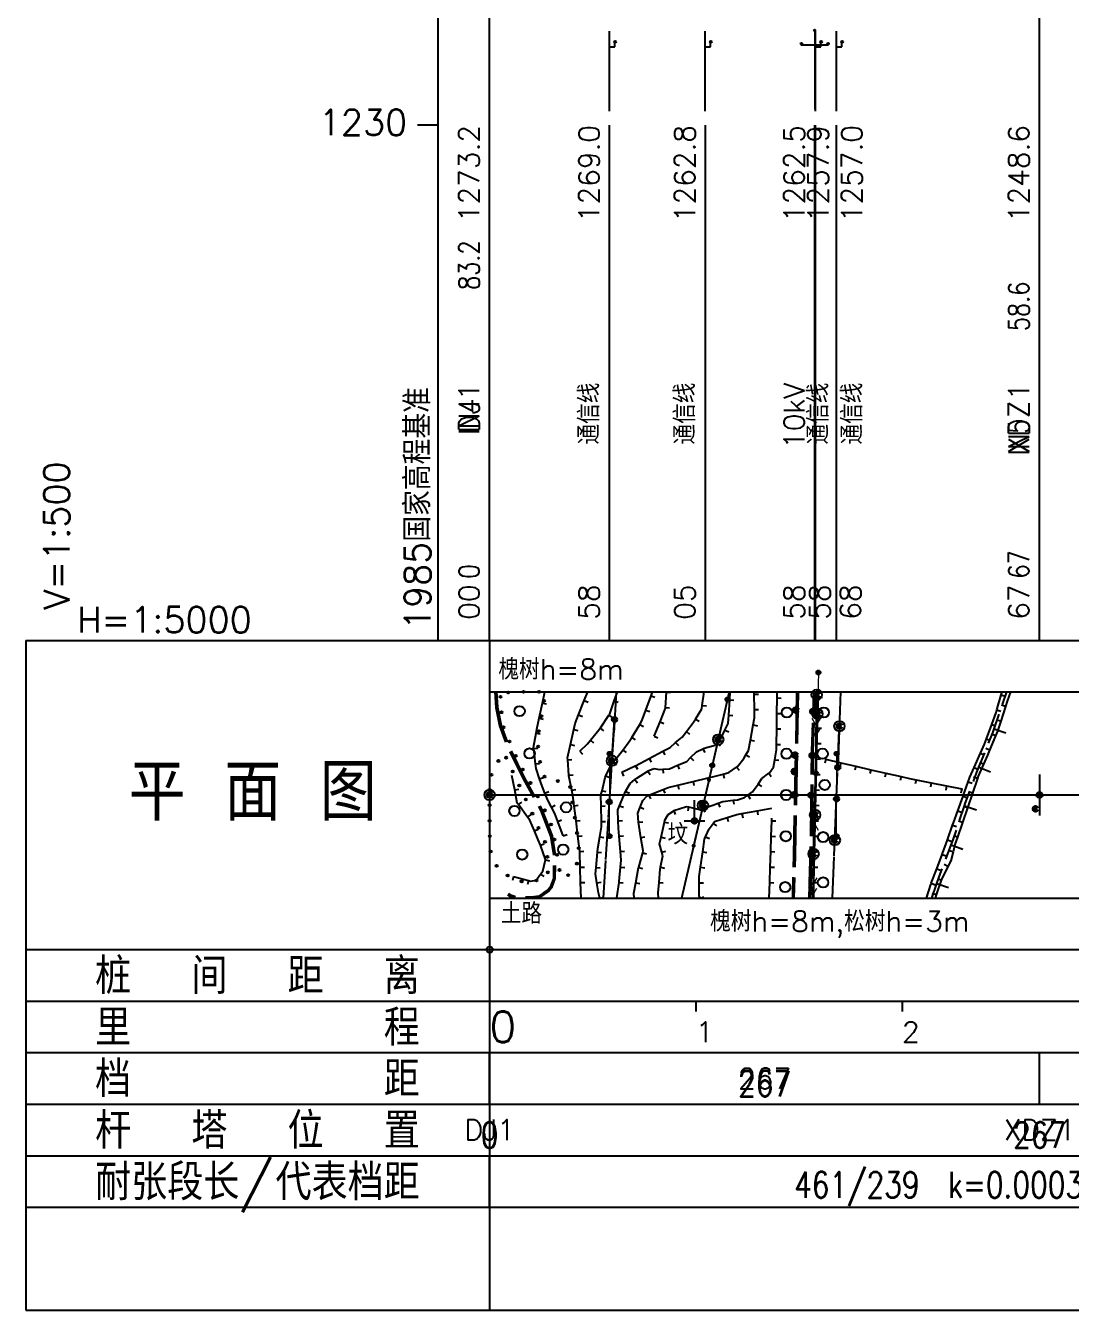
# Model space of a CAD drawing. Extents: x -45 to 720, y -50 to 366.
# Drawn here: x -45 to 56.4, y -50 to 74.6 of the extents above; entities that cross this region are included whole.
import ezdxf
from ezdxf.enums import TextEntityAlignment as Align

# ---------------------------------------------------------------- set-up
doc = ezdxf.new("R2010")
doc.units = 0
doc.linetypes.add('架空电力线', pattern=[8, 4, 0, 4])
for name, color, linetype in [('BIAOZHU', 7, 'Continuous'), ('DMTBASE', 1, 'Continuous'), ('MPLINE', 7, 'Continuous'), ('PLINE', 7, 'Continuous'), ('ROAD', 54, 'Continuous'), ('TOUYINGXIAN', 7, 'Continuous'), ('VEG_PG', 3, 'Continuous'), ('交叉跨越', 4, 'Continuous'), ('图框', 7, 'Continuous'), ('标尺', 7, 'Continuous'), ('植被', 3, 'Continuous'), ('电力', 1, 'Continuous')]:
    doc.layers.add(name, color=color, linetype=linetype)
doc.layers.add('gps中层', color=1, linetype='Continuous', lineweight=100, plot=False)
doc.layers.add('gps层', color=6, linetype='Continuous', lineweight=100, plot=False)
doc.layers.add('基层', color=1, linetype='Continuous', plot=False)
doc.layers.add('杆塔层', color=1, linetype='Continuous', lineweight=0)
doc.styles.add('dmthz', font='txt1.shx', dxfattribs={"width": 0.8, "bigfont": 'hztxt1.shx'})
doc.styles.add('SEPECCN', font='txt1.shx', dxfattribs={"bigfont": 'hztxt1.shx'})
doc.styles.get("Standard").update_dxf_attribs({"font": 'txt1.shx', "bigfont": 'hztxt1.shx'})

# ---------------------------------------------------------------- blocks, each defined once
blk = doc.blocks.new('pdmtk')
at = {"layer": '标尺'}
for s, p in [('桩', (-35.77, -4.32)), ('间', (-26.43, -4.32)), ('距', (-17.1, -4.32)), ('离', (-7.77, -4.32)), ('里', (-35.77, -9.32)), ('程', (-7.77, -9.32)), ('档', (-35.77, -14.32)), ('距', (-7.77, -14.32)), ('杆', (-35.77, -19.32)), ('塔', (-26.43, -19.32)), ('位', (-17.1, -19.32)), ('置', (-7.77, -19.32)), ('耐', (-35.77, -24.32)), ('张', (-32.27, -24.32)), ('段', (-28.77, -24.32)), ('长', (-25.27, -24.32)), ('/', (-21.77, -24.32)), ('代', (-18.27, -24.32)), ('表', (-14.77, -24.32)), ('档', (-11.27, -24.32)), ('距', (-7.77, -24.32))]:
    blk.add_text(s, height=3.5, dxfattribs=at).set_placement(p)
blk = doc.blocks.new('高压杆')
at = {"color": 1, "linetype": 'Continuous', "lineweight": 13, "flags": 128}
for points in [[(-4, 0), (-3.307, 0.4)], [(-4, 0), (-3.307, -0.4)], [(-4, 0), (-0.5, 0)], [(-3, 0), (-2.307, 0.4)], [(-3, 0), (-2.307, -0.4)], [(4, 0), (0.5, 0)], [(3, 0), (2.307, 0.4)], [(3, 0), (2.307, -0.4)], [(4, 0), (3.307, 0.4)], [(4, 0), (3.307, -0.4)]]:
    blk.add_lwpolyline(points, dxfattribs=at)
at = {"color": 1, "linetype": 'Continuous'}
blk.add_circle((0, 0), 0.5, dxfattribs=at)
blk = doc.blocks.new('1001')
at = {"layer": '交叉跨越', "color": 1, "linetype": 'Continuous'}
for p, q in [((-0.01, 9.2, -172640832), (-0.01, 1.55, -172640832)), ((-1.36, 7.79, -172640832), (1.34, 7.79, -172640832))]:
    blk.add_line(p, q, dxfattribs=at)
at = {"layer": '交叉跨越', "color": 1}
for centre in [(-0.01, 9.19, -172640832), (-1.29, 7.89, -172640832), (1.29, 7.89, -172640832)]:
    blk.add_circle(centre, 0.08, dxfattribs=at)
blk = doc.blocks.new('sym1')
at = {"color": 1}
blk.add_circle((0, 0), 0.5, dxfattribs=at)
blk = doc.blocks.new('sym27')
at = {"color": 1, "linetype": 'Continuous', "lineweight": 13, "flags": 128}
for points in [[(4, 0), (0.5, 0)], [(4, 0), (0.5, 0)], [(3, 0), (2.307, 0.4)], [(3, 0), (2.307, -0.4)], [(4, 0), (3.307, 0.4)], [(4, 0), (3.307, -0.4)]]:
    blk.add_lwpolyline(points, dxfattribs=at)
blk = doc.blocks.new('通信杆')
h = blk.add_hatch(color=1)
h.dxf.hatch_style = 1
h.paths.add_polyline_path([(-4.2, 0, 1), (-3.8, 0, 1)])
h = blk.add_hatch(color=1)
h.dxf.hatch_style = 1
h.paths.add_polyline_path([(3.8, 0, 1), (4.2, 0, 1)])
at = {"color": 1, "linetype": 'Continuous', "lineweight": 13, "flags": 128}
for points in [[(-4, 0), (-0.5, 0)], [(4, 0), (0.5, 0)]]:
    blk.add_lwpolyline(points, dxfattribs=at)
at = {"color": 1, "linetype": 'Continuous'}
for centre, radius in [((0, 0), 0.5), ((4, 0), 0.2)]:
    blk.add_circle(centre, radius, dxfattribs=at)
blk = doc.blocks.new('1002')
at = {"layer": '交叉跨越', "color": 1, "linetype": 'Continuous'}
for p, q in [((-0.01, 1.34, -86320416), (-0.01, 9.09, -86320416)), ((-0.01, 7.59, -86320416), (0.49, 7.59, -86320416)), ((0.49, 7.59, -86320416), (0.49, 8.09, -86320416))]:
    blk.add_line(p, q, dxfattribs=at)
at = {"layer": '交叉跨越', "color": 1}
blk.add_circle((0.53, 8.08, -86320416), 0.1, dxfattribs=at)
blk = doc.blocks.new('sym29')
h = blk.add_hatch(color=1)
h.dxf.hatch_style = 1
h.paths.add_polyline_path([(4.25, 0, 1), (3.75, 0, 1)])
at = {"color": 1, "linetype": 'Continuous'}
blk.add_line((0.4, 0), (4, 0), dxfattribs=at)
blk.add_circle((4, 0), 0.25, dxfattribs=at)
blk = doc.blocks.new('sym16')
at = {"color": 3}
for p, q in [((0, 0), (0, 2)), ((-1, 0), (1, 0))]:
    blk.add_line(p, q, dxfattribs=at)
blk = doc.blocks.new('通信线')
h = blk.add_hatch(color=1)
h.dxf.hatch_style = 1
h.paths.add_polyline_path([(-4.2, 0, 1), (-3.8, 0, 1)])
h = blk.add_hatch(color=1)
h.dxf.hatch_style = 1
h.paths.add_polyline_path([(3.8, 0, 1), (4.2, 0, 1)])
at = {"color": 1, "linetype": 'Continuous', "lineweight": 13, "flags": 128}
for points in [[(-4, 0), (-0.5, 0)], [(4, 0), (0.5, 0)]]:
    blk.add_lwpolyline(points, dxfattribs=at)
at = {"color": 1, "linetype": 'Continuous'}
for centre in [(-4, 0), (4, 0)]:
    blk.add_circle(centre, 0.2, dxfattribs=at)

msp = doc.modelspace()

# ---------------------------------------------------------------- linework, layer by layer
at = {"layer": 'BIAOZHU'}
for p, q in [((0, 2), (0, -2)), ((53.34, 2), (53.34, -2)), ((0, -30), (0, -25)), ((53.34, -30), (53.34, -25)), ((53.34, -30), (53.34, -25)), ((0, -40), (0, -35))]:
    msp.add_line(p, q, dxfattribs=at)
at = {"layer": 'DMTBASE', "color": 7}
msp.add_circle((0, -15), 0.3, dxfattribs=at)
at = {"layer": 'gps中层', "color": 1, "linetype": 'Continuous'}
for centre in [(0, 0), (0, 0), (29.56, 0), (31.19, -0.02), (53.34, 0)]:
    msp.add_circle(centre, 0.1, dxfattribs=at)
at = {"layer": 'gps层', "color": 6, "linetype": 'Continuous'}
for centre in [(31.73, 9.73), (29.7, 8.24), (31.36, 8.1), (31.72, 7.8), (31.8, 7.88), (33.93, 6.67), (22.17, 5.37), (22.22, 5.39), (29.62, 3.87), (31.28, 3.83), (11.86, 3.32), (29.56, 2.28), (19.88, -2.52), (33.48, -4.37), (33.49, -4.38), (31.42, -5.72)]:
    msp.add_circle(centre, 0.1, dxfattribs=at)
at = {"layer": 'gps层', "color": 3, "linetype": 'Continuous'}
for centre in [(20.69, -1.03), (20.73, -0.94), (52.94, -1.34), (31.46, -1.97), (31.57, -1.92)]:
    msp.add_circle(centre, 0.1, dxfattribs=at)
at = {"layer": 'MPLINE'}
for p, q in [((5.12, 8.92), (5.36, 10)), ((9.18, 9.16), (9.52, 10)), ((12.09, 9.13), (12.39, 10)), ((15.66, 9.63), (15.8, 10)), ((17.06, 8.48), (17.15, 9.98)), ((17.15, 9.98), (17.15, 10)), ((17.15, 9.98), (17.55, 9.96)), ((20.63, 8.69), (20.81, 10)), ((23.29, 9.23), (23.34, 10)), ((25.67, 9.78), (25.67, 10)), ((27.89, 9.41), (27.9, 10)), ((31.9, 9.49), (31.92, 10)), ((49.62, 9.7), (49.71, 10)), ((50.51, 10), (50.19, 9.1)), ((4.8, 7.45), (5.12, 8.92)), ((5.12, 8.92), (5.51, 8.83)), ((8.63, 7.77), (9.18, 9.16)), ((9.18, 9.16), (9.55, 9.01)), ((11.65, 7.88), (12.09, 9.13)), ((12.09, 9.13), (12.47, 9)), ((15.15, 8.22), (15.66, 9.63)), ((15.66, 9.63), (16.04, 9.5)), ((23.2, 7.73), (23.29, 9.23)), ((23.29, 9.23), (23.69, 9.2)), ((25.69, 8.28), (25.67, 9.78)), ((25.67, 9.78), (26.07, 9.78)), ((27.87, 7.91), (27.89, 9.41)), ((27.89, 9.41), (28.29, 9.4)), ((31.85, 7.99), (31.9, 9.49)), ((31.9, 9.49), (32.3, 9.48)), ((49.2, 8.26), (49.62, 9.7)), ((49.62, 9.7), (50, 9.58)), ((50.19, 9.1), (50.03, 8.58)), ((8.29, 6.94), (8.63, 7.77)), ((8.63, 7.77), (9, 7.62)), ((10.74, 6.51), (11.55, 7.73)), ((11.55, 7.73), (11.65, 7.88)), ((11.55, 7.73), (11.89, 7.51)), ((14.77, 7.18), (15.15, 8.22)), ((15.15, 8.22), (15.53, 8.09)), ((16.61, 7.25), (17.06, 8.41)), ((17.06, 8.41), (17.06, 8.48)), ((17.06, 8.48), (17.46, 8.46)), ((19.97, 7.37), (20.58, 8.37)), ((20.58, 8.37), (20.63, 8.69)), ((20.63, 8.69), (21.02, 8.64)), ((23.15, 6.94), (23.2, 7.73)), ((23.2, 7.73), (23.59, 7.7)), ((25.7, 7.47), (25.69, 8.28)), ((25.69, 8.28), (26.09, 8.28)), ((27.85, 6.41), (27.87, 7.91)), ((27.87, 7.91), (28.27, 7.9)), ((31.8, 6.49), (31.85, 7.99)), ((31.85, 7.99), (32.25, 7.98)), ((48.7, 6.84), (49.12, 8.01)), ((49.12, 8.01), (49.2, 8.26)), ((49.2, 8.26), (49.58, 8.14)), ((50.03, 8.58), (49.57, 7.15)), ((50.03, 8.58), (49.65, 8.7)), ((4.5, 5.99), (4.57, 6.38)), ((4.57, 6.38), (4.8, 7.45)), ((4.8, 7.45), (5.19, 7.37)), ((7.84, 4.88), (8.16, 6.35)), ((8.16, 6.35), (8.29, 6.94)), ((8.16, 6.35), (8.55, 6.26)), ((9.78, 5.32), (10.72, 6.49)), ((10.72, 6.49), (10.74, 6.51)), ((10.72, 6.49), (11.03, 6.23)), ((13.79, 5.57), (14.57, 6.85)), ((14.57, 6.85), (14.77, 7.18)), ((14.57, 6.85), (14.91, 6.64)), ((15.95, 5.7), (16.54, 7.08)), ((16.54, 7.08), (16.61, 7.25)), ((16.54, 7.08), (16.9, 6.93)), ((19.09, 6.16), (19.78, 7.05)), ((19.78, 7.05), (19.97, 7.37)), ((19.97, 7.37), (20.32, 7.16)), ((22.38, 5.39), (22.83, 6.3)), ((22.83, 6.3), (23.15, 6.94)), ((22.83, 6.3), (23.19, 6.13)), ((25.29, 5.32), (25.57, 6.79)), ((25.57, 6.79), (25.7, 7.47)), ((25.57, 6.79), (25.97, 6.71)), ((27.83, 4.91), (27.85, 6.41)), ((27.85, 6.41), (28.25, 6.4)), ((31.75, 4.99), (31.8, 6.49)), ((31.8, 6.49), (32.2, 6.48)), ((48.18, 5.43), (48.7, 6.84)), ((48.7, 6.84), (49.07, 6.71)), ((49.57, 7.15), (49.19, 7.27)), ((49.57, 7.15), (49.26, 6.18)), ((4.27, 4.59), (4.5, 5.99)), ((4.5, 5.99), (4.9, 5.92)), ((9.48, 4.95), (9.78, 5.32)), ((9.78, 5.32), (10.09, 5.07)), ((12.91, 4.35), (13.55, 5.18)), ((13.55, 5.18), (13.79, 5.57)), ((13.79, 5.57), (14.13, 5.36)), ((15.95, 5.7), (16.32, 5.55)), ((17.5, 4.61), (18.04, 5.09)), ((18.04, 5.09), (18.66, 5.62)), ((18.04, 5.09), (18.31, 4.79)), ((18.66, 5.62), (19.09, 6.16)), ((19.09, 6.16), (19.4, 5.91)), ((21.88, 4.84), (22.06, 5.03)), ((22.06, 5.03), (22.38, 5.39)), ((22.06, 5.03), (22.35, 4.76)), ((25.1, 4.33), (25.29, 5.32)), ((25.29, 5.32), (25.68, 5.24)), ((31.7, 3.5), (31.75, 4.99)), ((31.75, 4.99), (32.15, 4.98)), ((48.01, 4.94), (48.18, 5.43)), ((48.18, 5.43), (48.56, 5.3)), ((49.08, 5.74), (48.49, 4.35)), ((49.08, 5.74), (48.71, 5.89)), ((49.26, 6.18), (49.08, 5.74)), ((4.28, 4.5), (4.27, 4.59)), ((4.28, 4.5), (4.68, 4.55)), ((4.45, 3.01), (4.28, 4.5)), ((7.56, 3.61), (7.84, 4.88)), ((7.84, 4.88), (8.23, 4.8)), ((8.74, 4.25), (9.48, 4.95)), ((8.74, 4.25), (9.01, 3.96)), ((11.99, 3.17), (12.91, 4.35)), ((12.91, 4.35), (13.23, 4.11)), ((15.49, 3.55), (16.81, 4.25)), ((16.81, 4.25), (17.5, 4.61)), ((16.81, 4.25), (17, 3.9)), ((19.49, 3.63), (20.05, 4.2)), ((20.05, 4.2), (20.69, 4.49)), ((20.69, 4.49), (20.82, 4.55)), ((20.69, 4.49), (20.86, 4.12)), ((20.82, 4.55), (21.88, 4.84)), ((24.65, 3.54), (24.85, 3.9)), ((24.85, 3.9), (25.1, 4.33)), ((24.85, 3.9), (25.2, 3.7)), ((27.67, 3.42), (27.82, 4.38)), ((27.82, 4.38), (27.83, 4.91)), ((27.83, 4.91), (28.23, 4.91)), ((47.01, 2.67), (47.61, 4.05)), ((47.61, 4.05), (48.01, 4.94)), ((47.61, 4.05), (47.98, 3.89)), ((48.29, 3.87), (47.9, 2.98)), ((48.49, 4.35), (48.12, 4.51)), ((48.49, 4.35), (48.29, 3.87)), ((4.45, 3.01), (4.85, 3.06)), ((4.5, 2.58), (4.45, 3.01)), ((4.85, 1.58), (4.5, 2.58)), ((7.57, 3.41), (7.56, 3.61)), ((7.57, 3.41), (7.97, 3.45)), ((7.69, 1.92), (7.57, 3.41)), ((11.28, 1.86), (11.78, 2.91)), ((11.78, 2.91), (11.99, 3.17)), ((11.99, 3.17), (12.3, 2.93)), ((12.81, 2.2), (14.12, 2.82)), ((14.12, 2.82), (14.16, 2.84)), ((14.16, 2.84), (15.49, 3.55)), ((14.16, 2.84), (14.35, 2.49)), ((15.38, 2.34), (15.92, 2.58)), ((15.49, 3.55), (15.67, 3.19)), ((15.92, 2.58), (16.47, 2.48)), ((16.47, 2.48), (16.79, 2.5)), ((16.79, 2.5), (17.44, 2.55)), ((16.79, 2.5), (16.82, 2.1)), ((17.44, 2.55), (18.22, 2.88)), ((18.22, 2.88), (19.12, 3.26)), ((18.22, 2.88), (18.38, 2.51)), ((19.12, 3.26), (19.49, 3.63)), ((19.49, 3.63), (19.77, 3.35)), ((23.21, 2.17), (23.95, 2.71)), ((23.95, 2.71), (24.03, 2.77)), ((23.95, 2.71), (24.19, 2.39)), ((24.03, 2.77), (24.65, 3.54)), ((27.14, 2.15), (27.55, 2.7)), ((27.55, 2.7), (27.67, 3.42)), ((27.67, 3.42), (28.06, 3.36)), ((31.65, 2), (31.7, 3.5)), ((31.7, 3.5), (32.1, 3.48)), ((32.6, 3.47), (32.51, 3.08)), ((32.6, 3.47), (34.06, 3.13)), ((34.06, 3.13), (33.97, 2.74)), ((34.06, 3.13), (35.52, 2.79)), ((35.52, 2.79), (35.43, 2.4)), ((35.52, 2.79), (36.98, 2.45)), ((46.59, 1.73), (47.01, 2.67)), ((47.01, 2.67), (47.37, 2.51)), ((47.9, 2.98), (47.4, 1.81)), ((47.9, 2.98), (47.53, 3.13)), ((2.44, 0.5), (2.17, 1.9)), ((4.85, 1.58), (5.23, 1.71)), ((5.1, 0.86), (4.85, 1.58)), ((7.69, 1.92), (8.09, 1.95)), ((7.69, 1.86), (7.69, 1.92)), ((7.98, 0.45), (7.69, 1.86)), ((10.9, 0.41), (11.21, 1.69)), ((11.21, 1.69), (11.28, 1.86)), ((11.28, 1.86), (11.65, 1.68)), ((12.81, 2.2), (12.98, 1.83)), ((13.63, 1.12), (14.1, 1.5)), ((14.1, 1.5), (14.28, 1.64)), ((14.1, 1.5), (14.35, 1.19)), ((14.28, 1.64), (15.36, 2.32)), ((15.36, 2.32), (15.38, 2.34)), ((15.36, 2.32), (15.57, 1.99)), ((18.27, 0.96), (19.73, 1.31)), ((19.73, 1.31), (21.19, 1.65)), ((19.73, 1.31), (19.82, 0.92)), ((21.19, 1.65), (21.74, 1.78)), ((21.19, 1.65), (21.28, 1.26)), ((21.74, 1.78), (22.65, 2.02)), ((22.65, 2.02), (23.21, 2.17)), ((22.65, 2.02), (22.75, 1.63)), ((26.04, 1.05), (26.41, 1.6)), ((26.41, 1.6), (27.08, 2.1)), ((27.08, 2.1), (27.14, 2.15)), ((27.08, 2.1), (27.32, 1.78)), ((31.6, 0.5), (31.65, 2)), ((31.65, 2), (32.05, 1.98)), ((36.98, 2.45), (36.89, 2.07)), ((36.98, 2.45), (38.44, 2.12)), ((38.44, 2.12), (38.35, 1.73)), ((38.44, 2.12), (39.91, 1.78)), ((39.91, 1.78), (39.82, 1.39)), ((39.91, 1.78), (40.74, 1.59)), ((40.74, 1.59), (41.37, 1.46)), ((41.37, 1.46), (41.29, 1.07)), ((41.37, 1.46), (42.84, 1.17)), ((45.94, -0.09), (46.43, 1.29)), ((46.43, 1.29), (46.59, 1.73)), ((46.43, 1.29), (46.81, 1.15)), ((47.32, 1.59), (46.83, 0.17)), ((47.32, 1.59), (46.94, 1.72)), ((47.4, 1.81), (47.32, 1.59)), ((2.44, 0.5), (2.83, 0.57)), ((2.68, -0.79), (2.44, 0.5)), ((5.37, 0.17), (5.1, 0.86)), ((5.37, 0.17), (5.74, 0.32)), ((5.64, -0.5), (5.37, 0.17)), ((7.98, 0.45), (8.37, 0.53)), ((8.07, -0.05), (7.98, 0.45)), ((10.8, 0), (10.9, 0.41)), ((10.82, -1.08), (10.8, 0)), ((10.9, 0.41), (11.28, 0.32)), ((12.61, -1.04), (13.19, 0.35)), ((13.19, 0.35), (13.2, 0.39)), ((13.19, 0.35), (13.56, 0.19)), ((13.2, 0.39), (13.63, 1.12)), ((15.45, -0.02), (16.84, 0.54)), ((16.84, 0.54), (17.33, 0.74)), ((16.84, 0.54), (16.99, 0.17)), ((17.33, 0.74), (18.27, 0.96)), ((18.27, 0.96), (18.36, 0.57)), ((25.03, -0.03), (25.5, 0.3)), ((25.5, 0.3), (26.04, 1.05)), ((26.04, 1.05), (26.04, 1.05)), ((26.04, 1.05), (26.37, 0.83)), ((31.55, -1), (31.6, 0.5)), ((31.6, 0.5), (32, 0.48)), ((42.84, 1.17), (42.77, 0.78)), ((42.84, 1.17), (44.31, 0.88)), ((44.31, 0.88), (44.24, 0.48)), ((44.31, 0.88), (45.79, 0.58)), ((45.79, 0.58), (45.71, 0.19)), ((45.79, 0.58), (45.83, 0.57)), ((46.83, 0.17), (46.35, -1.24)), ((46.83, 0.17), (46.46, 0.31)), ((2.79, -0.94), (2.68, -0.79)), ((2.79, -0.94), (3.12, -0.71)), ((3.67, -2.16), (2.79, -0.94)), ((6, -1.19), (5.64, -0.5)), ((6, -1.19), (6.35, -1)), ((6.31, -1.79), (6, -1.19)), ((8.2, -1.04), (8.07, -0.05)), ((8.2, -1.04), (8.59, -0.99)), ((8.38, -2.52), (8.2, -1.04)), ((10.82, -1.08), (11.22, -1.07)), ((10.84, -2.58), (10.82, -1.08)), ((12.44, -1.44), (12.61, -1.04)), ((12.61, -1.04), (12.98, -1.19)), ((14.36, -1.78), (14.6, -1.19)), ((14.6, -1.19), (14.86, -0.53)), ((14.6, -1.19), (14.97, -1.34)), ((14.86, -0.53), (15.28, -0.09)), ((15.28, -0.09), (15.45, -0.02)), ((15.45, -0.02), (15.6, -0.39)), ((17.88, -1.52), (19.09, -1.11)), ((19.09, -1.11), (19.3, -1.16)), ((19.3, -1.16), (19.21, -1.55)), ((19.3, -1.16), (20.31, -1.41)), ((20.75, -1.28), (21.66, -1)), ((21.66, -1), (22.17, -0.8)), ((22.17, -0.8), (22.63, -0.62)), ((22.17, -0.8), (22.32, -1.17)), ((22.63, -0.62), (23.63, -0.51)), ((23.63, -0.51), (24.04, -0.46)), ((23.63, -0.51), (23.68, -0.9)), ((24.04, -0.46), (24.71, -0.26)), ((24.71, -0.26), (25.03, -0.03)), ((25.03, -0.03), (25.26, -0.36)), ((31.5, -2.5), (31.55, -1)), ((31.55, -1), (31.95, -1.02)), ((45.41, -1.53), (45.93, -0.12)), ((46.35, -1.24), (45.86, -2.66)), ((45.93, -0.12), (45.94, -0.09)), ((45.93, -0.12), (46.3, -0.26)), ((46.35, -1.24), (45.97, -1.11)), ((3.67, -2.16), (4, -1.92)), ((3.89, -2.46), (3.67, -2.16)), ((4.35, -3.49), (3.89, -2.46)), ((6.6, -2.56), (6.31, -1.79)), ((6.6, -2.56), (6.98, -2.42)), ((8.38, -2.52), (8.78, -2.48)), ((12.48, -2.5), (12.44, -1.44)), ((12.48, -2.5), (12.88, -2.49)), ((14.45, -2.64), (14.36, -1.78)), ((16.96, -2.63), (17, -2.46)), ((17, -2.46), (17.31, -1.9)), ((17.31, -1.9), (17.86, -1.53)), ((17.86, -1.53), (17.88, -1.52)), ((17.88, -1.52), (18.01, -1.9)), ((20.31, -1.41), (20.75, -1.28)), ((20.75, -1.28), (20.87, -1.66)), ((21.82, -2.58), (23.03, -2.2)), ((23.03, -2.2), (23.97, -1.91)), ((23.03, -2.2), (23.15, -2.58)), ((23.97, -1.91), (24.47, -1.81)), ((24.47, -1.81), (25.95, -1.53)), ((24.47, -1.81), (24.55, -2.21)), ((25.95, -1.53), (27.37, -1.27)), ((25.95, -1.53), (26.02, -1.93)), ((27.36, -2.5), (27.37, -2.24)), ((44.98, -2.69), (45.41, -1.53)), ((45.41, -1.53), (45.78, -1.67)), ((4.35, -3.49), (4.71, -3.33)), ((4.72, -4.35), (4.35, -3.49)), ((7.13, -3.96), (6.6, -2.56)), ((8.56, -4.01), (8.38, -2.52)), ((10.69, -4.06), (10.85, -3.1)), ((10.84, -2.58), (11.24, -2.57)), ((10.85, -3.1), (10.84, -2.58)), ((12.5, -3.21), (12.48, -2.5)), ((12.57, -4), (12.5, -3.21)), ((14.45, -2.64), (14.85, -2.6)), ((14.5, -3.07), (14.45, -2.64)), ((14.68, -4.12), (14.5, -3.07)), ((16.63, -4.1), (16.96, -2.63)), ((16.96, -2.63), (17.35, -2.72)), ((20.95, -4.07), (21.28, -3.29)), ((21.28, -3.29), (21.68, -2.77)), ((21.68, -2.77), (21.82, -2.58)), ((21.68, -2.77), (22, -3.01)), ((27.32, -4), (27.36, -2.5)), ((27.36, -2.5), (27.76, -2.52)), ((31.45, -3.86), (31.5, -2.5)), ((31.5, -2.5), (31.9, -2.51)), ((44.4, -4.35), (44.9, -2.94)), ((44.9, -2.94), (44.98, -2.69)), ((44.9, -2.94), (45.27, -3.07)), ((45.82, -2.77), (45.38, -4.08)), ((45.86, -2.66), (45.48, -2.53)), ((45.86, -2.66), (45.82, -2.77)), ((4.92, -4.88), (4.72, -4.35)), ((4.92, -4.88), (5.3, -4.74)), ((5.43, -6.26), (4.92, -4.88)), ((7.13, -3.96), (7.51, -3.82)), ((8.56, -4.01), (8.96, -3.96)), ((8.74, -5.5), (8.56, -4.01)), ((10.49, -5.2), (10.69, -4.06)), ((10.69, -4.06), (11.08, -4.13)), ((12.57, -4), (12.97, -3.97)), ((12.69, -5.5), (12.57, -4)), ((14.68, -4.12), (15.07, -4.06)), ((14.9, -5.42), (14.68, -4.12)), ((16.48, -4.74), (16.63, -4.1)), ((16.71, -5.55), (16.48, -4.74)), ((16.63, -4.1), (17.02, -4.18)), ((20.68, -5.53), (20.85, -4.29)), ((20.85, -4.29), (20.95, -4.07)), ((20.95, -4.07), (21.32, -4.22)), ((27.27, -5.5), (27.32, -4)), ((27.32, -4), (27.72, -4.02)), ((31.45, -4), (31.45, -3.86)), ((31.45, -5.5), (31.45, -4)), ((31.45, -4), (31.85, -4)), ((43.93, -5.67), (44.4, -4.35)), ((44.4, -4.35), (44.77, -4.49)), ((45.13, -4.82), (44.95, -5.52)), ((45.38, -4.08), (45, -3.96)), ((45.38, -4.08), (45.13, -4.82)), ((8.74, -5.5), (9.14, -5.45)), ((8.75, -5.59), (8.74, -5.5)), ((8.79, -7), (8.75, -5.59)), ((10.32, -7.04), (10.46, -5.55)), ((10.46, -5.55), (10.49, -5.2)), ((10.46, -5.55), (10.86, -5.58)), ((12.69, -5.5), (13.09, -5.46)), ((12.76, -6.34), (12.69, -5.5)), ((14.46, -6.99), (14.85, -5.6)), ((14.85, -5.6), (14.9, -5.42)), ((14.85, -5.6), (15.23, -5.71)), ((16.57, -7.01), (16.81, -5.89)), ((16.71, -5.55), (17.1, -5.44)), ((16.81, -5.89), (16.71, -5.55)), ((20.47, -7.02), (20.68, -5.53)), ((20.68, -5.53), (21.07, -5.59)), ((27.22, -7), (27.27, -5.5)), ((27.27, -5.5), (27.67, -5.52)), ((31.45, -7), (31.45, -5.5)), ((31.45, -5.5), (31.85, -5.5)), ((43.37, -7.17), (43.9, -5.77)), ((43.9, -5.77), (43.93, -5.67)), ((43.9, -5.77), (44.27, -5.91)), ((44.95, -5.52), (44.56, -5.42)), ((44.95, -5.52), (44.73, -6.39)), ((4.95, -7.68), (5.16, -7.4)), ((5.16, -7.4), (5.43, -6.29)), ((5.43, -6.29), (5.43, -6.26)), ((5.43, -6.29), (5.81, -6.38)), ((8.79, -7), (9.19, -6.99)), ((8.83, -8.5), (8.79, -7)), ((10.27, -7.66), (10.32, -7.04)), ((10.32, -7.04), (10.72, -7.08)), ((12.56, -8.38), (12.7, -6.99)), ((12.7, -6.99), (12.76, -6.34)), ((12.7, -6.99), (13.1, -7.03)), ((14.17, -8.52), (14.45, -7.04)), ((14.45, -7.04), (14.46, -6.99)), ((14.45, -7.04), (14.84, -7.12)), ((16.44, -8.5), (16.53, -7.19)), ((16.53, -7.19), (16.57, -7.01)), ((16.57, -7.01), (16.96, -7.09)), ((20.34, -7.91), (20.47, -7.02)), ((20.47, -7.02), (20.86, -7.08)), ((27.17, -8.5), (27.22, -7)), ((27.22, -7), (27.62, -7.01)), ((31.44, -8.5), (31.45, -7)), ((31.45, -7), (31.85, -7)), ((42.84, -8.57), (43.37, -7.17)), ((43.37, -7.17), (43.74, -7.31)), ((44.46, -6.93), (43.85, -8.15)), ((44.46, -6.93), (44.1, -6.75)), ((44.73, -6.39), (44.46, -6.93)), ((2.31, -7.91), (2.21, -8.29)), ((2.31, -7.91), (3.76, -8.29)), ((3.76, -8.29), (3.66, -8.68)), ((3.76, -8.29), (4, -8.35)), ((4, -8.35), (4.5, -8.28)), ((4.5, -8.28), (4.95, -7.68)), ((4.95, -7.68), (5.27, -7.92)), ((8.83, -8.5), (9.23, -8.49)), ((8.87, -10), (8.83, -8.5)), ((10.41, -8.52), (10.27, -7.66)), ((10.41, -8.52), (10.81, -8.46)), ((10.57, -9.49), (10.41, -8.52)), ((12.34, -9.97), (12.55, -8.48)), ((12.55, -8.48), (12.56, -8.38)), ((12.55, -8.48), (12.94, -8.54)), ((13.98, -9.53), (14.17, -8.52)), ((14.17, -8.52), (14.57, -8.59)), ((16.36, -9.5), (16.44, -8.5)), ((16.44, -8.5), (16.83, -8.53)), ((20.34, -8.51), (20.34, -7.91)), ((20.34, -9.78), (20.34, -8.51)), ((20.34, -8.51), (20.74, -8.51)), ((27.12, -10), (27.17, -8.5)), ((27.17, -8.5), (27.57, -8.51)), ((31.44, -10), (31.44, -8.5)), ((31.44, -8.5), (31.84, -8.5)), ((42.37, -10), (42.79, -8.69)), ((42.79, -8.69), (42.84, -8.57)), ((42.84, -8.57), (43.21, -8.72)), ((43.81, -8.28), (43.32, -9.7)), ((43.81, -8.28), (43.43, -8.15)), ((43.85, -8.15), (43.81, -8.28)), ((10.68, -10), (10.57, -9.49)), ((10.68, -10), (11.07, -9.92)), ((12.34, -9.97), (12.57, -10)), ((14.02, -10), (13.98, -9.53)), ((14.02, -10), (14.42, -9.97)), ((16.37, -10), (16.36, -9.5)), ((20.41, -10), (20.34, -9.78)), ((20.41, -10), (20.79, -9.88)), ((43.32, -9.7), (42.94, -9.56)), ((43.32, -9.7), (43.21, -10)), ((8.87, -10), (9.27, -9.99)), ((16.37, -10), (16.77, -10))]:
    msp.add_line(p, q, dxfattribs=at)
at = {"layer": 'PLINE'}
for p, q in [((49.75, 8.78), (50.17, 10)), ((48.94, 6.42), (49.43, 7.84)), ((48.81, 6.03), (48.94, 6.42)), ((48.94, 6.42), (50.07, 6.03)), ((48.4, 5.02), (48.81, 6.03)), ((47.46, 2.7), (48.02, 4.09)), ((47.26, 2.2), (47.46, 2.7)), ((47.46, 2.7), (48.58, 2.25)), ((46.93, 1.3), (47.26, 2.2)), ((46.14, -0.83), (46.58, 0.36)), ((45.59, -2.47), (46.07, -1.05)), ((46.07, -1.05), (46.14, -0.83)), ((46.07, -1.05), (47.21, -1.43)), ((44.97, -4.35), (45.28, -3.42)), ((44.25, -6.24), (44.78, -4.83)), ((44.78, -4.83), (44.97, -4.35)), ((44.78, -4.83), (45.91, -5.26)), ((43.74, -7.58), (43.89, -7.17)), ((42.9, -10), (43.39, -8.58)), ((43.39, -8.58), (43.74, -7.58)), ((43.39, -8.58), (44.52, -8.98))]:
    msp.add_line(p, q, dxfattribs=at)
at = {"layer": 'ROAD'}
for p, q in [((0.51, 9.99), (0.61, 8.49)), ((0.58, 10), (0.68, 8.5)), ((0.66, 10), (0.76, 8.51)), ((29.77, 10), (29.69, 5)), ((29.84, 10), (29.76, 5)), ((29.92, 10), (29.84, 5)), ((31.38, 8), (31.45, 10)), ((31.45, 8), (31.53, 10)), ((31.53, 7.99), (31.6, 10)), ((0.61, 8.49), (0.97, 6.7)), ((0.68, 8.5), (1.04, 6.72)), ((0.76, 8.51), (1.11, 6.74)), ((0.97, 6.7), (1.55, 5.12)), ((1.04, 6.72), (1.62, 5.14)), ((1.11, 6.74), (1.69, 5.17)), ((31.24, 4.24), (31.34, 7)), ((31.31, 4.24), (31.42, 7)), ((31.39, 4.23), (31.49, 6.99)), ((1.97, 4.2), (3.22, 1.64)), ((2.03, 4.23), (3.29, 1.68)), ((2.1, 4.27), (3.35, 1.71)), ((29.67, 4), (29.65, 2.65)), ((29.74, 4), (29.72, 2.65)), ((29.82, 4), (29.8, 2.65)), ((31.22, 2), (31.24, 4.24)), ((31.29, 2), (31.31, 4.24)), ((31.37, 2), (31.39, 4.23)), ((29.65, 2.65), (29.57, -1)), ((29.72, 2.65), (29.65, -1)), ((29.8, 2.65), (29.72, -1)), ((3.22, 1.64), (4.26, -0.24)), ((3.29, 1.68), (4.33, -0.21)), ((3.35, 1.71), (4.39, -0.17)), ((31.16, -3.67), (31.21, 1)), ((31.24, -3.67), (31.28, 1)), ((31.31, -3.68), (31.36, 1)), ((4.74, -1.12), (4.94, -1.47)), ((4.81, -1.08), (5.01, -1.44)), ((4.88, -1.05), (5.07, -1.41)), ((4.94, -1.47), (5.9, -4)), ((5.01, -1.44), (5.98, -3.98)), ((5.07, -1.41), (6.05, -3.96)), ((29.55, -2), (29.48, -5.91)), ((29.63, -2), (29.55, -5.92)), ((29.7, -2), (29.63, -5.92)), ((31.15, -4), (31.16, -3.67)), ((31.23, -4), (31.24, -3.67)), ((31.3, -4), (31.31, -3.68)), ((5.9, -4), (6.21, -5.82)), ((5.98, -3.98), (6.28, -5.81)), ((6.05, -3.96), (6.36, -5.81)), ((6.21, -5.82), (6.21, -5.83)), ((6.28, -5.81), (6.28, -5.83)), ((6.36, -5.81), (6.36, -5.83)), ((29.48, -5.91), (29.45, -7)), ((29.55, -5.92), (29.52, -7)), ((29.63, -5.92), (29.6, -7)), ((31.01, -10), (31.13, -5)), ((31.09, -10), (31.21, -5)), ((31.16, -10), (31.28, -5)), ((6.2, -6.83), (6.18, -8.09)), ((6.27, -6.83), (6.26, -8.11)), ((6.35, -6.83), (6.33, -8.12)), ((6.18, -8.09), (5.86, -8.93)), ((6.26, -8.11), (5.93, -8.96)), ((6.33, -8.12), (5.99, -9)), ((29.42, -7.99), (29.37, -10)), ((29.5, -8), (29.45, -10)), ((29.57, -8), (29.52, -10)), ((2.06, -9.91), (1.77, -9.68)), ((2.1, -9.84), (1.81, -9.62)), ((2.13, -9.77), (1.86, -9.56)), ((2.39, -10), (2.06, -9.91)), ((2.48, -9.95), (2.1, -9.84)), ((2.5, -9.88), (2.13, -9.77)), ((4.05, -9.9), (3.47, -9.91)), ((4.78, -9.81), (4.05, -9.9)), ((4.81, -9.88), (4.06, -9.97)), ((4.84, -9.95), (4.46, -10)), ((5.18, -9.53), (4.78, -9.81)), ((5.22, -9.6), (4.81, -9.88)), ((5.26, -9.66), (4.84, -9.95)), ((5.63, -9.23), (5.18, -9.53)), ((5.68, -9.29), (5.22, -9.6)), ((5.74, -9.35), (5.26, -9.66)), ((5.86, -8.93), (5.63, -9.23)), ((5.93, -8.96), (5.68, -9.29)), ((5.99, -9), (5.74, -9.35)), ((4.06, -9.97), (3.47, -9.98))]:
    msp.add_line(p, q, dxfattribs=at)
at = {"layer": 'TOUYINGXIAN'}
for p, q in [((0, 15), (0, 151.44)), ((53.34, 15), (53.34, 102.25))]:
    msp.add_line(p, q, dxfattribs=at)
at = {"layer": 'VEG_PG'}
for centre, radius in [((1.79, 9.95), 0.1), ((3.29, 10), 0.1), ((4.79, 10), 0.1), ((1.06, 9.52), 0.1), ((5.3, 9.13), 0.1), ((1.15, 8.02), 0.1), ((2.91, 8.13), 0.5), ((5.04, 7.65), 0.1), ((28.84, 8), 0.5), ((32.41, 8), 0.5), ((1.34, 6.56), 0.1), ((4.76, 6.18), 0.1), ((1.93, 5.18), 0.1), ((2.53, 3.8), 0.1), ((3.88, 4.03), 0.5), ((4.7, 4.7), 0.1), ((28.8, 4), 0.5), ((32.3, 4), 0.5), ((0.85, 3.3), 0.1), ((1.6, 3.62), 0.1), ((3.22, 2.47), 0.1), ((4.91, 3.21), 0.1), ((0.17, 1.96), 0.1), ((2.24, 2.27), 0.1), ((3.95, 1.16), 0.1), ((5.32, 1.78), 0.1), ((6.62, 1.35), 0.1), ((32.5, 0.98), 0.5), ((0, 0.5), 0.1), ((2.88, 0.91), 0.1), ((7.83, 0.77), 0.1), ((28.76, 0), 0.5), ((0, -1), 0.1), ((2.41, -1.55), 0.5), ((3.52, -0.45), 0.1), ((4.68, -0.15), 0.1), ((7.42, -1.2), 0.5), ((8.05, -0.72), 0.1), ((0, -2.5), 0.1), ((4.14, -1.81), 0.1), ((5.35, -1.49), 0.1), ((8.27, -2.2), 0.1), ((4.75, -3.18), 0.1), ((5.95, -2.86), 0.1), ((8.48, -3.69), 0.1), ((28.73, -4), 0.5), ((32.35, -4.09), 0.5), ((0.01, -4), 0.1), ((5.37, -4.55), 0.1), ((6.3, -4.32), 0.1), ((7.14, -5.3), 0.5), ((0.1, -5.48), 0.1), ((3.16, -5.78), 0.5), ((5.6, -6.01), 0.1), ((6.54, -5.8), 0.1), ((8.64, -5.17), 0.1), ((0.68, -6.87), 0.1), ((5.65, -7.51), 0.1), ((6.77, -7.28), 0.1), ((8.47, -6.66), 0.1), ((1.75, -7.82), 0.1), ((3.11, -8.38), 0.1), ((4.55, -8.29), 0.1), ((7.62, -7.79), 0.1), ((28.67, -8.94), 0.5), ((32.34, -8.49), 0.5)]:
    msp.add_circle(centre, radius, dxfattribs=at)
at = {"layer": '交叉跨越', "color": 4}
for p, q in [((11.64, 15), (11.64, 65)), ((33.66, 15), (33.66, 65))]:
    msp.add_line(p, q, dxfattribs=at)
at = {"layer": '交叉跨越', "color": 4, "linetype": 'Continuous'}
for p, q in [((20.93, 15), (20.93, 65)), ((31.54, 15), (31.54, 65)), ((31.62, 15), (31.62, 65))]:
    msp.add_line(p, q, dxfattribs=at)
at = {"layer": '交叉跨越', "color": 1, "linetype": 'Continuous'}
for p, q in [((23.24, 10), (20.93, 0)), ((31.74, 10), (31.54, 0)), ((31.85, 10), (31.62, 0)), ((20.93, 0), (18.62, -10)), ((31.54, 0), (31.34, -10)), ((31.62, 0), (31.38, -10))]:
    msp.add_line(p, q, dxfattribs=at)
at = {"layer": '交叉跨越', "color": 4, "linetype": 'Continuous'}
for centre in [(20.93, 0), (31.54, 0), (31.62, 0)]:
    msp.add_circle(centre, 0.05, dxfattribs=at)
at = {"layer": '图框', "color": 7, "linetype": 'Continuous'}
for p, q in [((-45, 15), (720, 15)), ((-45, 15), (-45, -50)), ((0, 15), (0, -50)), ((0, 10), (720, 10)), ((0, 0), (720, 0)), ((0, -10), (720, -10)), ((-45, -15), (720, -15)), ((-45, -20), (720, -20)), ((-45, -25), (720, -25)), ((-45, -30), (720, -30)), ((-45, -35), (720, -35)), ((-45, -40), (720, -40)), ((-45, -50), (720, -50))]:
    msp.add_line(p, q, dxfattribs=at)
at = {"layer": '基层', "color": 1, "linetype": 'Continuous'}
msp.add_circle((0, 0), 0.5, dxfattribs=at)
at = {"layer": '杆塔层', "color": 1}
for p, q in [((0, 151.44), (0, 15)), ((0, 151.44), (0, 15)), ((0, -25), (0, -30)), ((0, -25), (0, -30))]:
    msp.add_line(p, q, dxfattribs=at)
at = {"layer": '杆塔层', "color": 3}
for p, q in [((53.34, 102.25), (53.34, 15)), ((53.34, 102.25), (53.34, 15)), ((53.34, -25), (53.34, -30)), ((53.34, -25), (53.34, -30))]:
    msp.add_line(p, q, dxfattribs=at)
at = {"layer": '标尺', "color": 7, "linetype": 'Continuous'}
for p, q in [((-5, 15), (-5, 365)), ((-5, 65), (-7, 65)), ((0, -20), (0, -21)), ((20, -20), (20, -21)), ((40, -20), (40, -21))]:
    msp.add_line(p, q, dxfattribs=at)
at = {"layer": '电力', "color": 1, "linetype": '架空电力线'}
for points in [[(12.29, 10), (11, -10)], [(33.26, -10), (34.07, 10)]]:
    msp.add_lwpolyline(points, dxfattribs=at)

# ---------------------------------------------------------------- block references
at = {"layer": '交叉跨越', "color": 4}
for p in [(11.64, 65), (33.66, 65)]:
    msp.add_blockref('1002', p, dxfattribs=at)
at = {"layer": '交叉跨越', "linetype": 'Continuous'}
for name, p in [('1002', (20.93, 65)), ('1001', (31.54, 65)), ('1002', (31.62, 65))]:
    msp.add_blockref(name, p, dxfattribs=at)
for name, p, rotation in [('通信杆', (31.8, 7.88), 88.65286844600003), ('通信杆', (22.17, 5.37), 76.99714803199997), ('通信杆', (20.69, -1.03), 76.99714803199997), ('通信杆', (31.57, -1.92), 88.65286844600003), ('高压杆', (31.42, -5.72), 88.85351060300005)]:
    msp.add_blockref(name, p, dxfattribs=dict(at, rotation=rotation))
at = {"layer": '交叉跨越', "color": 4, "rotation": 90}
for p in [(11.64, 0), (33.66, 0)]:
    msp.add_blockref('通信线', p, dxfattribs=at)
at = {"layer": '图框', "color": 7, "linetype": 'Continuous'}
msp.add_blockref('pdmtk', (-2.5, -15), dxfattribs=at)
at = {"layer": '植被', "linetype": 'Continuous'}
msp.add_blockref('sym16', (19.88, -2.52), dxfattribs=at)
at = {"layer": '电力', "linetype": 'Continuous'}
for p in [(31.73, 9.73), (33.93, 6.67), (11.86, 3.32), (11.86, 3.32), (33.49, -4.38), (31.42, -5.72)]:
    msp.add_blockref('sym1', p, dxfattribs=at)
for name, p, rotation in [('sym27', (31.73, 9.73), 268.8534297860211), ('sym29', (11.86, 3.32), 86.30310388899662), ('sym29', (33.93, 6.67), 267.7006357578539), ('sym29', (11.86, 3.32), 266.3031038888503), ('sym29', (33.49, -4.38), 87.70063575785392)]:
    msp.add_blockref(name, p, dxfattribs=dict(at, rotation=rotation))

# ---------------------------------------------------------------- texts
at = {"layer": 'BIAOZHU', "style": 'dmthz', "width": 0.8}
for s, p in [('267', (26.67, -28)), ('0', (0, -33)), ('267', (53.34, -33)), ('461/239  k=0.0003629', (46.12, -38))]:
    msp.add_text(s, height=2.5, dxfattribs=at).set_placement(p, align=Align.MIDDLE)
at = {"layer": 'gps中层', "color": 1, "linetype": 'Continuous'}
for s, p in [('DJ1', (0, 0)), ('DJ1', (0, 0)), ('10.2涔￠亾418A5', (29.56, 0)), ('10.2涔￠亾418A6', (31.19, -0.02)), ('XDZ1', (53.34, 0)), ('DJ1-XDJ2', (0, -0.03)), ('DJ1-XDJ2', (0, -0.03)), ('DJ1-XDJ2', (29.56, -0.02)), ('DJ1-XDJ2', (31.19, -0.04)), ('DJ1-XDJ2', (53.34, -0.03))]:
    msp.add_text(s, height=0.02, dxfattribs=at).set_placement(p)
at = {"layer": 'gps层', "color": 6, "linetype": 'Continuous'}
for s, p in [('80', (31.73, 9.73)), ('10.2涔￠亾418A1', (29.7, 8.24)), ('10.2涔￠亾418A2', (31.36, 8.1)), ('10.27MTXX10', (31.72, 7.8)), ('83', (31.8, 7.88)), ('10.27MTXX9', (33.93, 6.67)), ('85', (22.17, 5.37)), ('10.27MTXX11', (22.22, 5.39)), ('10.2涔￠亾418A4', (29.62, 3.87)), ('10.2涔￠亾418A3', (31.28, 3.83)), ('10.27MTXX12', (11.86, 3.32)), ('79', (29.56, 2.28)), ('10.2FEN1', (19.88, -2.52)), ('84', (33.48, -4.37)), ('10.27MTXX8', (33.49, -4.38)), ('81', (31.42, -5.72))]:
    msp.add_text(s, height=0.02, dxfattribs=at).set_placement(p)
at = {"layer": 'gps层', "color": 1, "linetype": 'Continuous'}
for p in [(31.73, 9.71), (29.7, 8.22), (31.36, 8.07), (31.72, 7.77), (31.8, 7.86), (33.93, 6.64), (22.17, 5.34), (22.22, 5.37), (29.62, 3.84), (31.28, 3.81), (11.86, 3.29), (29.56, 2.26), (20.69, -1.06), (20.73, -0.97), (31.46, -1.99), (31.57, -1.95), (52.94, -1.36), (19.88, -2.54), (33.48, -4.4), (33.49, -4.41), (31.42, -5.74)]:
    msp.add_text('DJ1-XDJ2', height=0.02, dxfattribs=at).set_placement(p)
at = {"layer": 'gps层', "color": 3, "linetype": 'Continuous'}
for s, p in [('86', (20.69, -1.03)), ('10.2TXX5', (20.73, -0.94)), ('10.27MTXX7', (31.46, -1.97)), ('82', (31.57, -1.92)), ('XDZ1$$', (52.94, -1.34))]:
    msp.add_text(s, height=0.02, dxfattribs=at).set_placement(p)
at = {"layer": 'ROAD', "linetype": 'Continuous'}
msp.add_text('土路', height=2, dxfattribs=at).set_placement((1.08, -12.5))
at = {"layer": 'TOUYINGXIAN', "style": 'dmthz', "width": 0.8}
for s, p in [('83.2', (-1, 49)), ('58.6', (52.34, 45)), ('IN4', (-1, 35)), ('IN5', (52.34, 33)), ('67', (52.34, 21)), ('0', (-1, 21))]:
    msp.add_text(s, height=2, rotation=90, dxfattribs=at).set_placement(p)
at = {"layer": '交叉跨越', "color": 4}
for s, p in [('1269.0', (10.64, 65)), ('1257.0', (36.12, 65)), ('通信线', (10.64, 40)), ('通信线', (36.16, 40))]:
    msp.add_text(s, height=2, rotation=90, dxfattribs=at).set_placement(p, align=Align.RIGHT)
at = {"layer": '交叉跨越', "color": 4, "linetype": 'Continuous'}
for s, p in [('1262.8', (19.93, 65)), ('1262.5', (30.54, 65)), ('1257.9', (32.88, 65)), ('通信线', (19.93, 40)), ('10kV', (30.54, 40)), ('通信线', (32.87, 40))]:
    msp.add_text(s, height=2, rotation=90, dxfattribs=at).set_placement(p, align=Align.RIGHT)
at = {"layer": '交叉跨越', "color": 4}
for s, p in [('58', (10.64, 17)), ('68', (36.01, 17))]:
    msp.add_text(s, height=2, rotation=90, dxfattribs=at).set_placement(p)
at = {"layer": '交叉跨越', "color": 4, "linetype": 'Continuous'}
for s, p in [('05', (19.93, 17)), ('58', (30.54, 17)), ('58', (33.03, 17))]:
    msp.add_text(s, height=2, rotation=90, dxfattribs=at).set_placement(p)
at = {"layer": '图框', "color": 7, "linetype": 'Continuous'}
msp.add_text('平 面 图', height=5.5, dxfattribs=at).set_placement((-35, -2.5))
at = {"layer": '杆塔层', "color": 1, "linetype": 'Continuous'}
for s, p in [('1273.2', (-1, 65)), ('DJ1', (-1, 40))]:
    msp.add_text(s, height=2, rotation=90, dxfattribs=at).set_placement(p, align=Align.RIGHT)
at = {"layer": '杆塔层', "color": 1}
for s, p in [('1273.2', (-1, 65)), ('DJ1', (-1, 40))]:
    msp.add_text(s, height=2, rotation=90, dxfattribs=at).set_placement(p, align=Align.RIGHT)
at = {"layer": '杆塔层', "color": 3, "linetype": 'Continuous'}
for s, p in [('1248.6', (52.34, 65)), ('XDZ1', (52.34, 40))]:
    msp.add_text(s, height=2, rotation=90, dxfattribs=at).set_placement(p, align=Align.RIGHT)
at = {"layer": '杆塔层', "color": 3}
for s, p in [('1248.6', (52.34, 65)), ('XDZ1', (52.34, 40))]:
    msp.add_text(s, height=2, rotation=90, dxfattribs=at).set_placement(p, align=Align.RIGHT)
at = {"layer": '杆塔层', "color": 1, "linetype": 'Continuous'}
msp.add_text('00', height=2, rotation=90, dxfattribs=at).set_placement((-1, 17))
at = {"layer": '杆塔层', "color": 1}
msp.add_text('00', height=2, rotation=90, dxfattribs=at).set_placement((-1, 17))
at = {"layer": '杆塔层', "color": 3, "linetype": 'Continuous'}
msp.add_text('67', height=2, rotation=90, dxfattribs=at).set_placement((52.34, 17))
at = {"layer": '杆塔层', "color": 3}
msp.add_text('67', height=2, rotation=90, dxfattribs=at).set_placement((52.34, 17))
at = {"layer": '杆塔层', "color": 3, "linetype": 'Continuous'}
for s, p in [('267', (26.67, -27.5)), ('XDZ1', (53.34, -32.5))]:
    msp.add_text(s, height=2, dxfattribs=at).set_placement(p, align=Align.MIDDLE_CENTER)
at = {"layer": '杆塔层', "color": 3}
for s, p in [('267', (26.67, -27.5)), ('XDZ1', (53.34, -32.5))]:
    msp.add_text(s, height=2, dxfattribs=at).set_placement(p, align=Align.MIDDLE_CENTER)
at = {"layer": '杆塔层', "color": 1, "linetype": 'Continuous'}
msp.add_text('DJ1', height=2, dxfattribs=at).set_placement((0, -32.5), align=Align.MIDDLE_CENTER)
at = {"layer": '杆塔层', "color": 1}
msp.add_text('DJ1', height=2, dxfattribs=at).set_placement((0, -32.5), align=Align.MIDDLE_CENTER)
at = {"layer": '标尺', "color": 7, "linetype": 'Continuous'}
msp.add_text('1230', height=2.5, dxfattribs=at).set_placement((-8, 64), align=Align.RIGHT)
for s, p in [('1985国家高程基准', (-5, 16)), ('V=1:500', (-40, 18))]:
    msp.add_text(s, height=2.5, rotation=90, dxfattribs=at).set_placement(p, align=Align.BOTTOM_LEFT)
msp.add_text('H=1:5000', height=2.5, dxfattribs=at).set_placement((-40, 15), align=Align.BOTTOM_LEFT)
for s, height, p in [('0', 3, (0, -24)), ('1', 2, (20, -24)), ('2', 2, (40, -24))]:
    msp.add_text(s, height=height, dxfattribs=at).set_placement(p)
at = {"layer": '植被', "linetype": 'Continuous', "style": 'SEPECCN'}
for s, p in [('槐树h=8m', (0.85, 11.19)), ('槐树h=8m,松树h=3m', (21.39, -13.26))]:
    msp.add_text(s, height=2, dxfattribs=at).set_placement(p)
at = {"layer": '植被', "linetype": 'Continuous'}
msp.add_text('坟', height=2, dxfattribs=at).set_placement((17.26, -4.82))

doc.saveas('drawing.dxf')
